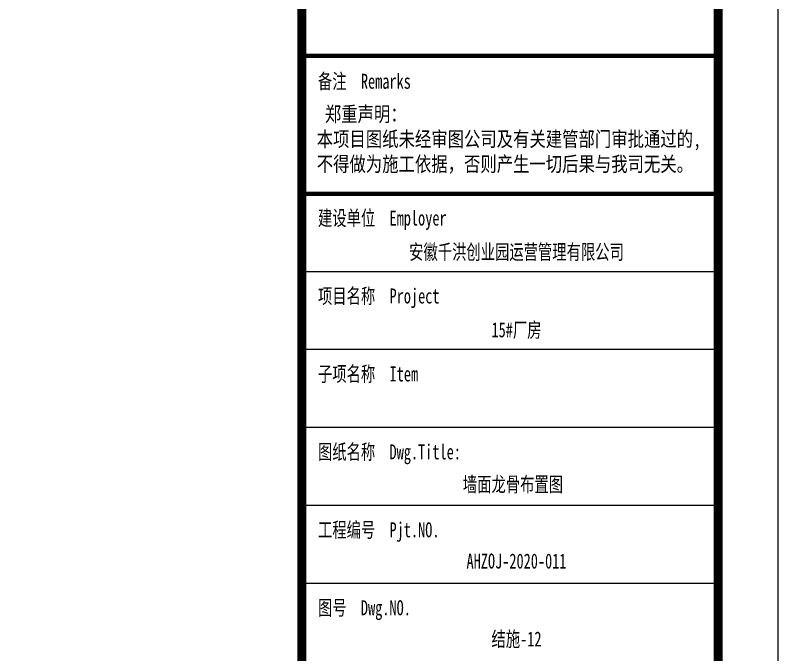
# Model space of a CAD drawing. Extents: x 177291 to 1288761, y 177638 to 322898.
# Drawn here: x 1184305 to 1197895, y 194640 to 206043 of the extents above; entities that cross this region are included whole.
import ezdxf
from ezdxf.enums import TextEntityAlignment as Align

# ---------------------------------------------------------------- set-up
doc = ezdxf.new("R2010")
doc.units = 0
doc.header["$LTSCALE"] = 1000
doc.layers.add('PUB_TITLE', color=4, linetype='Continuous')
doc.styles.add('_gyy_title_ST', font='', dxfattribs={"width": 0.8})
doc.styles.get('_gyy_title_ST').set_extended_font_data('SimSun')

msp = doc.modelspace()

# ---------------------------------------------------------------- linework, layer by layer
at = {"layer": 'PUB_TITLE'}
for p, q in [((1196913.13, 205318.52), (1189429.97, 205318.52)), ((1196913.13, 201470.04), (1189429.97, 201470.04)), ((1196913.13, 200080.32), (1189429.97, 200080.32)), ((1196913.13, 198690.59), (1189429.97, 198690.59)), ((1196913.13, 197300.86), (1189429.97, 197300.86)), ((1196913.13, 195911.13), (1189429.97, 195911.13))]:
    msp.add_line(p, q, dxfattribs=at)
msp.add_lwpolyline([(1108697.9, 240960.27), (1197895.27, 240960.27), (1197895.27, 177959.98), (1108697.9, 177959.98)], close=True, dxfattribs=at)
at = {"layer": 'PUB_TITLE', "const_width": 159.09}
for points in [[(1111349.43, 179020.59), (1111349.43, 239899.66), (1196834.66, 239899.66), (1196834.66, 179020.59)], [(1189410.39, 239899.66), (1196834.66, 239899.66), (1196834.66, 179020.59), (1189410.39, 179020.59)]]:
    msp.add_lwpolyline(points, close=True, dxfattribs=at)
at = {"layer": 'PUB_TITLE', "const_width": 74.83}
for points in [[(1189429.97, 205318.52), (1196913.13, 205318.52)], [(1189429.97, 202859.77), (1196913.13, 202859.77)]]:
    msp.add_lwpolyline(points, dxfattribs=at)

# ---------------------------------------------------------------- texts
at = {"layer": 'PUB_TITLE', "style": '_gyy_title_ST', "width": 0.7}
for s, height, p in [('备注  Remarks', 267.2551, (1189700.48, 204732.42)), ('建设单位  Employer', 267.2551, (1189700.48, 202293.19)), ('项目名称  Project', 267.2551, (1189700.48, 200903.46)), ('子项名称  Item', 267.255, (1189700.48, 199513.74)), ('图纸名称  Dwg.Title:', 267.2551, (1189700.48, 198124.01)), ('工程编号  Pjt.NO.', 267.2551, (1189700.48, 196734.28)), ('图号  Dwg.NO.', 267.2551, (1189700.48, 195344.55))]:
    msp.add_text(s, height=height, dxfattribs=at).set_placement(p)
at = {"layer": 'PUB_TITLE', "color": 2, "style": '_gyy_title_ST', "width": 0.7}
for s, height, p in [('安徽千洪创业园运营管理有限公司', 267.2551, (1193238.85, 201689.78)), ('15#厂房', 267.255, (1193238.85, 200300.05))]:
    msp.add_text(s, height=height, dxfattribs=at).set_placement(p, align=Align.CENTER)
at = {"layer": 'PUB_TITLE', "color": 6, "style": '_gyy_title_ST', "width": 0.7}
for s, height, p in [('墙面龙骨布置图 ', 267.255, (1193238.85, 197545.27)), ('AHZOJ-2020-011', 267.2551, (1193238.85, 196177.52))]:
    msp.add_text(s, height=height, dxfattribs=at).set_placement(p, align=Align.CENTER)
at = {"layer": 'PUB_TITLE', "color": 7, "style": '_gyy_title_ST', "width": 0.7}
msp.add_text('结施-12', height=267.255, dxfattribs=at).set_placement((1193238.85, 194787.79), align=Align.CENTER)
at = {"layer": 'PUB_TITLE', "insert": (1189678.14, 204414.76), "char_height": 267.2551, "width": 8552.1722, "attachment_point": 1, "style": '_gyy_title_ST'}
msp.add_mtext(' 郑重声明：\\P本项目图纸未经审图公司及有关建管部门审批通过的,\\P不得做为施工依据，否则产生一切后果与我司无关。', dxfattribs=at)

doc.saveas('drawing.dxf')
